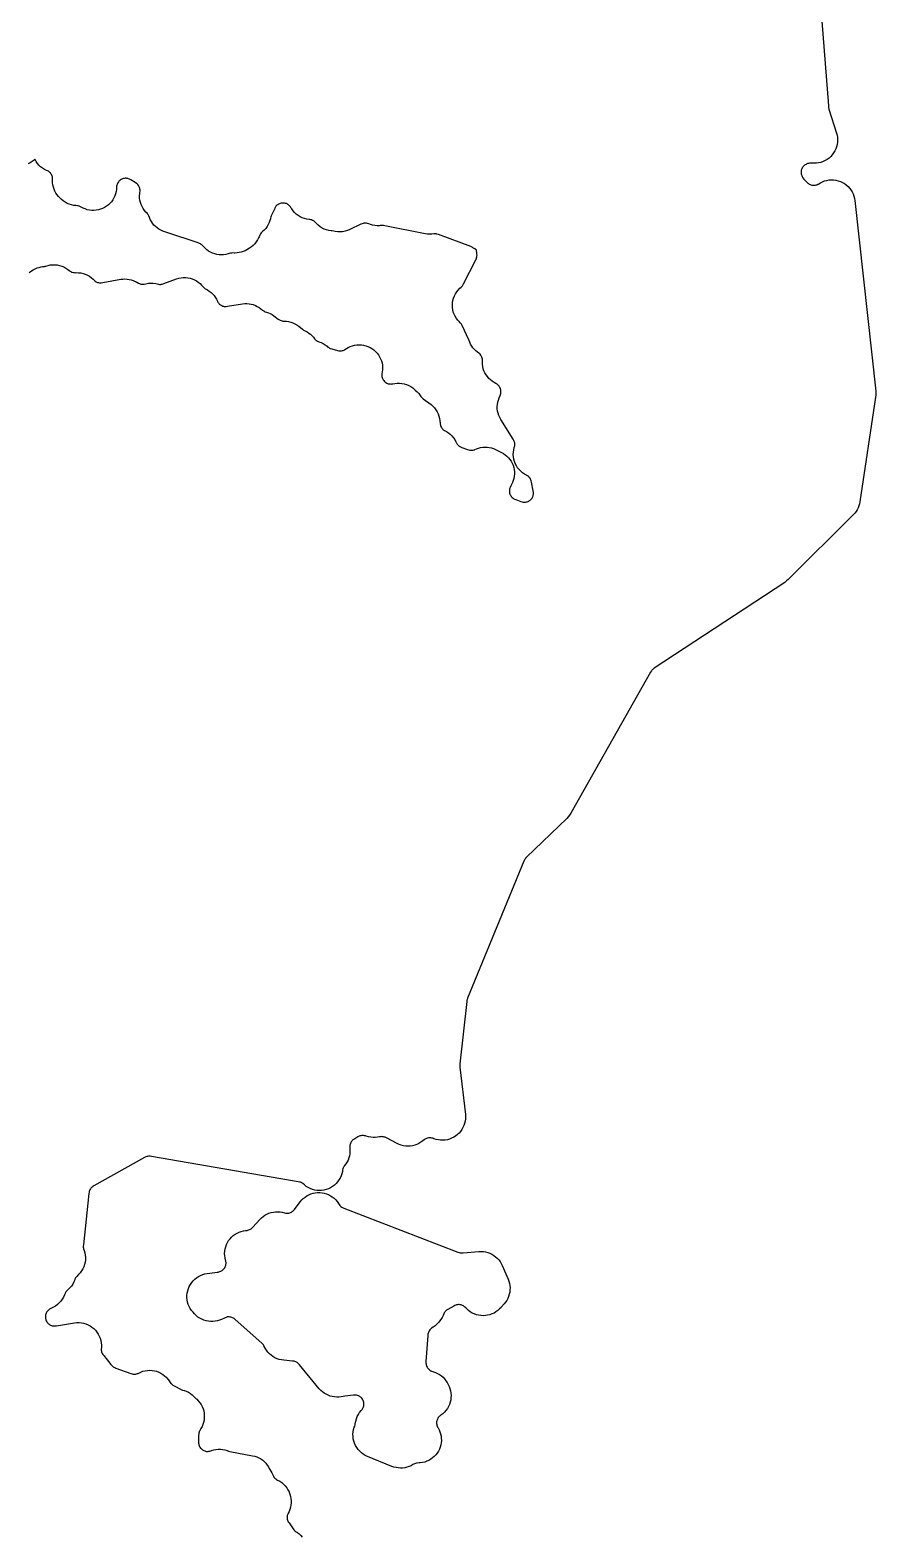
# Model space of a CAD drawing. Header units: metres. Extents: x 0 to 400, y 0 to 202.
# Drawn here: x 102.52 to 126.05, y 113.21 to 155.09 of the extents above; entities that cross this region are included whole.
import ezdxf

# ---------------------------------------------------------------- set-up
doc = ezdxf.new("R2010")
doc.units = ezdxf.units.M

msp = doc.modelspace()

# ---------------------------------------------------------------- linework, layer by layer
for points in [[(124.448, 156.5286), (124.723, 152.9856), (124.729, 152.9406), (124.74, 152.8956), (124.949, 152.2286), (124.965, 152.1666), (124.975, 152.1026), (124.979, 152.0386), (124.976, 151.9746), (124.967, 151.9106), (124.952, 151.8486), (124.93, 151.7886), (124.903, 151.7296), (124.87, 151.6746), (124.832, 151.6236), (124.789, 151.5756), (124.741, 151.5326), (124.689, 151.4946), (124.634, 151.4616), (124.576, 151.4346), (124.515, 151.4136), (124.453, 151.3986), (124.389, 151.3896), (124.325, 151.3866), (124.234, 151.3876), (124.195, 151.3866), (124.17, 151.3826), (124.147, 151.3776), (124.125, 151.3696), (124.101, 151.3586), (124.078, 151.3456), (124.06, 151.3326), (124.044, 151.3186), (124.023, 151.2966), (124.01, 151.2796), (123.998, 151.2596), (123.985, 151.2336), (123.976, 151.2116), (123.971, 151.1926), (123.967, 151.1656), (123.965, 151.1416), (123.966, 151.1166), (123.969, 151.0926), (123.974, 151.0696), (123.982, 151.0436), (123.992, 151.0216), (124.002, 151.0036), (124.016, 150.9846), (124.045, 150.9506), (124.125, 150.8646), (124.154, 150.8376), (124.172, 150.8236), (124.192, 150.8106), (124.217, 150.7976), (124.238, 150.7896), (124.261, 150.7826), (124.29, 150.7776), (124.311, 150.7766), (124.333, 150.7766), (124.359, 150.7796), (124.387, 150.7856), (124.407, 150.7926), (124.43, 150.8026), (124.446, 150.8106), (124.456, 150.8166), (124.501, 150.8446), (124.558, 150.8726), (124.617, 150.8956), (124.679, 150.9126), (124.742, 150.9236), (124.806, 150.9276), (124.87, 150.9256), (124.933, 150.9176), (124.996, 150.9026), (125.056, 150.8826), (125.114, 150.8556), (125.17, 150.8236), (125.222, 150.7866), (125.27, 150.7446), (125.313, 150.6976), (125.352, 150.6466), (125.386, 150.5926), (125.414, 150.5346), (125.436, 150.4746), (125.452, 150.4126), (125.462, 150.3496), (126.041, 145.0456), (126.045, 144.9906), (126.044, 144.9346), (126.038, 144.8796), (125.601, 141.9726), (125.589, 141.9146), (125.573, 141.8576), (125.551, 141.8026), (125.524, 141.7496), (125.493, 141.6996), (125.457, 141.6526), (125.417, 141.6086), (123.609, 139.8116), (123.561, 139.7686), (123.508, 139.7306), (119.877, 137.3406), (119.847, 137.3176), (119.829, 137.3026), (119.813, 137.2856), (119.799, 137.2676), (119.778, 137.2336), (117.558, 133.3096), (117.525, 133.2566), (117.487, 133.2076), (117.444, 133.1626), (116.33, 132.0866), (116.302, 132.0556), (116.286, 132.0346), (116.272, 132.0126), (116.255, 131.9766), (114.687, 128.1686), (114.674, 128.1316), (114.669, 128.1106), (114.663, 128.0726), (114.474, 126.3336), (114.472, 126.2886), (114.475, 126.2426), (114.624, 124.9326), (114.628, 124.8696), (114.626, 124.8066), (114.618, 124.7446), (114.603, 124.6826), (114.583, 124.6236), (114.557, 124.5656), (114.526, 124.5106), (114.49, 124.4596), (114.448, 124.4116), (114.403, 124.3686), (114.353, 124.3296), (114.3, 124.2956), (114.243, 124.2676), (114.184, 124.2446), (114.124, 124.2276), (114.062, 124.2166), (113.999, 124.2116), (113.936, 124.2136), (113.873, 124.2206), (113.811, 124.2336), (113.751, 124.2536), (113.719, 124.2656), (113.689, 124.2736), (113.664, 124.2786), (113.644, 124.2796), (113.621, 124.2796), (113.595, 124.2766), (113.569, 124.2706), (113.546, 124.2636), (113.526, 124.2556), (113.506, 124.2436), (113.482, 124.2276), (113.438, 124.1916), (113.388, 124.1546), (113.333, 124.1216), (113.276, 124.0946), (113.217, 124.0736), (113.155, 124.0586), (113.093, 124.0486), (113.03, 124.0456), (112.967, 124.0486), (112.904, 124.0576), (112.843, 124.0726), (112.783, 124.0936), (112.726, 124.1206), (112.43, 124.2766), (112.393, 124.2936), (112.367, 124.3026), (112.345, 124.3076), (112.32, 124.3116), (112.293, 124.3126), (112.269, 124.3116), (112.248, 124.3086), (112.238, 124.3066), (112.185, 124.2956), (112.12, 124.2886), (112.056, 124.2886), (111.992, 124.2946), (111.929, 124.3066), (111.867, 124.3256), (111.844, 124.3336), (111.822, 124.3386), (111.794, 124.3426), (111.769, 124.3436), (111.744, 124.3416), (111.717, 124.3376), (111.693, 124.3316), (111.674, 124.3246), (111.638, 124.3056), (111.549, 124.2556), (111.516, 124.2356), (111.497, 124.2196), (111.478, 124.2026), (111.465, 124.1876), (111.45, 124.1676), (111.438, 124.1466), (111.427, 124.1236), (111.418, 124.0976), (111.413, 124.0766), (111.41, 124.0546), (111.409, 124.0286), (111.41, 123.9966), (111.414, 123.9576), (111.415, 123.8976), (111.409, 123.8366), (111.399, 123.7776), (111.383, 123.7196), (111.361, 123.6626), (111.334, 123.6086), (111.303, 123.5576), (111.267, 123.5086), (111.264, 123.5056), (111.249, 123.4836), (111.236, 123.4616), (111.227, 123.4406), (111.22, 123.4196), (111.211, 123.3796), (111.204, 123.3446), (111.19, 123.2816), (111.169, 123.2206), (111.142, 123.1616), (111.109, 123.1066), (111.071, 123.0536), (111.028, 123.0056), (110.98, 122.9626), (110.928, 122.9236), (110.873, 122.8906), (110.815, 122.8626), (110.754, 122.8406), (110.691, 122.8256), (110.627, 122.8166), (110.563, 122.8136), (110.498, 122.8176), (110.434, 122.8276), (110.372, 122.8436), (110.311, 122.8666), (110.253, 122.8946), (110.198, 122.9286), (110.147, 122.9676), (110.104, 123.0046), (110.082, 123.0206), (110.06, 123.0326), (110.038, 123.0426), (110.014, 123.0506), (109.976, 123.0586), (105.895, 123.7646), (105.856, 123.7696), (105.832, 123.7696), (105.808, 123.7686), (105.786, 123.7646), (105.761, 123.7576), (105.738, 123.7496), (105.703, 123.7316), (104.291, 122.9456), (104.258, 122.9246), (104.239, 122.9106), (104.221, 122.8936), (104.206, 122.8776), (104.192, 122.8576), (104.178, 122.8356), (104.168, 122.8136), (104.161, 122.7926), (104.155, 122.7696), (104.149, 122.7306), (103.998, 121.3046), (103.996, 121.2636), (103.997, 121.2366), (104, 121.2146), (104.006, 121.1906), (104.022, 121.1446), (104.04, 121.0816), (104.052, 121.0166), (104.057, 120.9516), (104.055, 120.8856), (104.047, 120.8206), (104.032, 120.7566), (104.011, 120.6946), (103.983, 120.6346), (103.95, 120.5786), (103.911, 120.5256), (103.867, 120.4766), (103.863, 120.4726), (103.856, 120.4646), (103.813, 120.4236), (103.796, 120.4046), (103.783, 120.3866), (103.772, 120.3666), (103.762, 120.3436), (103.758, 120.3326), (103.733, 120.2716), (103.702, 120.2126), (103.666, 120.1566), (103.623, 120.1056), (103.576, 120.0586), (103.545, 120.0306), (103.527, 120.0116), (103.511, 119.9916), (103.5, 119.9726), (103.489, 119.9496), (103.474, 119.9106), (103.446, 119.8496), (103.412, 119.7906), (103.373, 119.7356), (103.328, 119.6856), (103.277, 119.6406), (103.223, 119.6006), (103.164, 119.5666), (103.093, 119.5306), (103.057, 119.5096), (103.037, 119.4956), (103.018, 119.4786), (103.001, 119.4616), (102.986, 119.4416), (102.973, 119.4206), (102.962, 119.3986), (102.953, 119.3766), (102.947, 119.3536), (102.943, 119.3266), (102.941, 119.3026), (102.941, 119.2816), (102.944, 119.2576), (102.95, 119.2316), (102.958, 119.2066), (102.967, 119.1856), (102.978, 119.1656), (102.993, 119.1446), (103.009, 119.1256), (103.025, 119.1096), (103.046, 119.0936), (103.068, 119.0796), (103.088, 119.0686), (103.112, 119.0596), (103.134, 119.0526), (103.156, 119.0486), (103.181, 119.0466), (103.209, 119.0476), (103.248, 119.0516), (103.75, 119.1316), (103.814, 119.1386), (103.878, 119.1386), (103.942, 119.1336), (104.006, 119.1206), (104.068, 119.1026), (104.127, 119.0786), (104.184, 119.0476), (104.238, 119.0126), (104.288, 118.9716), (104.333, 118.9256), (104.374, 118.8756), (104.41, 118.8216), (104.44, 118.7646), (104.464, 118.7056), (104.482, 118.6436), (104.494, 118.5796), (104.5, 118.5156), (104.499, 118.4516), (104.496, 118.4026), (104.497, 118.3756), (104.5, 118.3496), (104.506, 118.3236), (104.514, 118.3006), (104.524, 118.2786), (104.538, 118.2546), (104.563, 118.2206), (104.766, 117.9716), (104.789, 117.9466), (104.807, 117.9296), (104.828, 117.9126), (104.848, 117.9006), (104.869, 117.8896), (104.901, 117.8756), (105.315, 117.7266), (105.354, 117.7146), (105.382, 117.7086), (105.403, 117.7066), (105.428, 117.7066), (105.453, 117.7086), (105.477, 117.7136), (105.501, 117.7206), (105.522, 117.7286), (105.537, 117.7376), (105.595, 117.7646), (105.656, 117.7866), (105.718, 117.8016), (105.781, 117.8106), (105.846, 117.8136), (105.91, 117.8096), (105.973, 117.8006), (106.035, 117.7846), (106.095, 117.7616), (106.153, 117.7336), (106.208, 117.7006), (106.259, 117.6616), (106.306, 117.6176), (106.349, 117.5696), (106.386, 117.5176), (106.415, 117.4726), (106.434, 117.4476), (106.448, 117.4336), (106.465, 117.4186), (106.489, 117.4016), (106.524, 117.3816), (106.722, 117.2806), (106.76, 117.2646), (106.799, 117.2516), (106.803, 117.2506), (106.814, 117.2466), (106.862, 117.2296), (106.92, 117.2016), (106.974, 117.1696), (107.025, 117.1316), (107.072, 117.0886), (107.073, 117.0876), (107.098, 117.0606), (107.134, 117.0216), (107.151, 117.0056), (107.196, 116.9606), (107.237, 116.9106), (107.272, 116.8576), (107.302, 116.8016), (107.327, 116.7426), (107.345, 116.6816), (107.357, 116.6186), (107.363, 116.5556), (107.363, 116.4916), (107.357, 116.4286), (107.344, 116.3656), (107.325, 116.3046), (107.3, 116.2456), (107.27, 116.1896), (107.249, 116.1596), (107.234, 116.1336), (107.224, 116.1106), (107.215, 116.0876), (107.21, 116.0656), (107.206, 116.0416), (107.204, 116.0026), (107.202, 115.8246), (107.203, 115.7856), (107.207, 115.7626), (107.212, 115.7376), (107.22, 115.7146), (107.229, 115.6956), (107.242, 115.6726), (107.258, 115.6496), (107.272, 115.6336), (107.29, 115.6176), (107.31, 115.6016), (107.331, 115.5886), (107.352, 115.5776), (107.374, 115.5696), (107.395, 115.5636), (107.423, 115.5586), (107.447, 115.5566), (107.467, 115.5566), (107.493, 115.5596), (107.519, 115.5656), (107.546, 115.5736), (107.565, 115.5816), (107.625, 115.5986), (107.686, 115.6106), (107.749, 115.6166), (107.811, 115.6166), (107.873, 115.6106), (107.934, 115.5986), (107.994, 115.5806), (108.034, 115.5666), (108.073, 115.5576), (108.707, 115.4376), (108.768, 115.4226), (108.826, 115.4026), (108.882, 115.3776), (108.936, 115.3466), (108.986, 115.3106), (109.033, 115.2706), (109.076, 115.2256), (109.114, 115.1776), (109.148, 115.1256), (109.17, 115.0816), (109.186, 115.0556), (109.186, 115.0546), (109.217, 115.0086), (109.244, 114.9596), (109.266, 114.9086), (109.274, 114.8906), (109.287, 114.8646), (109.3, 114.8426), (109.313, 114.8256), (109.329, 114.8096), (109.35, 114.7916), (109.372, 114.7766), (109.398, 114.7616), (109.4, 114.7606), (109.459, 114.7286), (109.515, 114.6906), (109.566, 114.6476), (109.612, 114.5996), (109.654, 114.5466), (109.689, 114.4896), (109.719, 114.4296), (109.72, 114.4266), (109.722, 114.4216), (109.744, 114.3646), (109.761, 114.3056), (109.772, 114.2456), (109.777, 114.1856), (109.777, 114.1236), (109.771, 114.0636), (109.759, 114.0036), (109.742, 113.9446), (109.719, 113.8886), (109.693, 113.8366), (109.691, 113.8336), (109.683, 113.8156), (109.675, 113.7926), (109.67, 113.7706), (109.667, 113.7436), (109.666, 113.7196), (109.667, 113.6956), (109.672, 113.6686), (109.678, 113.6446), (109.687, 113.6216), (109.697, 113.6006), (109.719, 113.5666), (109.834, 113.4036), (109.856, 113.3746), (109.872, 113.3586), (109.894, 113.3396), (109.917, 113.3226), (109.955, 113.2986), (110.004, 113.2606), (110.048, 113.2186), (110.088, 113.1726)], [(102.494, 148.3496), (102.519, 148.3646), (102.558, 148.3926), (102.606, 148.4256), (102.658, 148.4526), (102.711, 148.4756), (102.767, 148.4936), (102.824, 148.5066), (102.864, 148.5126), (102.881, 148.5146), (102.92, 148.5206), (102.94, 148.5256), (102.954, 148.5296), (103.016, 148.5486), (103.079, 148.5616), (103.144, 148.5676), (103.208, 148.5676), (103.273, 148.5606), (103.336, 148.5476), (103.398, 148.5286), (103.458, 148.5036), (103.514, 148.4716), (103.568, 148.4356), (103.602, 148.4066), (103.627, 148.3876), (103.649, 148.3736), (103.67, 148.3636), (103.691, 148.3566), (103.719, 148.3496), (103.743, 148.3456), (103.769, 148.3446), (103.794, 148.3456), (103.86, 148.3446), (103.925, 148.3366), (103.989, 148.3226), (104.051, 148.3026), (104.111, 148.2766), (104.168, 148.2436), (104.221, 148.2056), (104.27, 148.1626), (104.311, 148.1236), (104.328, 148.1106), (104.352, 148.0946), (104.373, 148.0836), (104.395, 148.0756), (104.42, 148.0696), (104.445, 148.0646), (104.468, 148.0636), (104.495, 148.0646), (104.537, 148.0696), (105.037, 148.1606), (105.096, 148.1686), (105.156, 148.1706), (105.215, 148.1676), (105.274, 148.1596), (105.332, 148.1456), (105.388, 148.1266), (105.443, 148.1026), (105.445, 148.1016), (105.481, 148.0816), (105.533, 148.0516), (105.556, 148.0406), (105.576, 148.0336), (105.599, 148.0276), (105.623, 148.0236), (105.648, 148.0226), (105.669, 148.0226), (105.692, 148.0266), (105.737, 148.0366), (105.806, 148.0486), (105.875, 148.0536), (105.944, 148.0506), (106.013, 148.0406), (106.051, 148.0306), (106.092, 148.0216), (106.116, 148.0196), (106.14, 148.0196), (106.164, 148.0216), (106.191, 148.0276), (106.232, 148.0396), (106.593, 148.1706), (106.654, 148.1896), (106.716, 148.2016), (106.778, 148.2086), (106.842, 148.2086), (106.905, 148.2036), (106.967, 148.1916), (107.027, 148.1736), (107.086, 148.1496), (107.142, 148.1206), (107.195, 148.0856), (107.244, 148.0466), (107.289, 148.0016), (107.33, 147.9536), (107.352, 147.9306), (107.371, 147.9126), (107.388, 147.8996), (107.417, 147.8826), (107.45, 147.8656), (107.501, 147.8336), (107.549, 147.7966), (107.593, 147.7556), (107.633, 147.7106), (107.668, 147.6616), (107.699, 147.6096), (107.725, 147.5546), (107.729, 147.5456), (107.741, 147.5236), (107.754, 147.5046), (107.768, 147.4876), (107.787, 147.4686), (107.81, 147.4506), (107.829, 147.4376), (107.849, 147.4276), (107.874, 147.4176), (107.897, 147.4106), (107.918, 147.4066), (107.945, 147.4046), (107.972, 147.4056), (108.011, 147.4096), (108.426, 147.4776), (108.486, 147.4846), (108.547, 147.4856), (108.607, 147.4806), (108.667, 147.4706), (108.725, 147.4556), (108.782, 147.4346), (108.836, 147.4086), (108.888, 147.3776), (108.937, 147.3416), (108.982, 147.3056), (109.014, 147.2816), (109.032, 147.2706), (109.058, 147.2586), (109.088, 147.2476), (109.09, 147.2466), (109.144, 147.2296), (109.199, 147.2056), (109.252, 147.1776), (109.301, 147.1446), (109.421, 147.0556), (109.457, 147.0326), (109.477, 147.0216), (109.5, 147.0126), (109.526, 147.0046), (109.548, 146.9996), (109.573, 146.9976), (109.582, 146.9976), (109.645, 146.9946), (109.707, 146.9856), (109.767, 146.9706), (109.826, 146.9496), (109.883, 146.9236), (109.937, 146.8916), (109.988, 146.8546), (110.093, 146.7706), (110.125, 146.7476), (110.142, 146.7376), (110.17, 146.7246), (110.222, 146.6976), (110.272, 146.6666), (110.319, 146.6316), (110.362, 146.5916), (110.402, 146.5486), (110.432, 146.5086), (110.437, 146.5016), (110.45, 146.4876), (110.467, 146.4706), (110.487, 146.4556), (110.507, 146.4436), (110.527, 146.4336), (110.579, 146.4136), (110.609, 146.4026), (110.669, 146.3736), (110.725, 146.3386), (110.778, 146.2976), (110.803, 146.2766), (110.825, 146.2606), (110.848, 146.2476), (110.867, 146.2396), (110.906, 146.2266), (111.069, 146.1836), (111.108, 146.1746), (111.132, 146.1716), (111.158, 146.1716), (111.179, 146.1726), (111.203, 146.1776), (111.228, 146.1846), (111.252, 146.1936), (111.272, 146.2036), (111.317, 146.2336), (111.318, 146.2326), (111.367, 146.2626), (111.424, 146.2896), (111.483, 146.3116), (111.544, 146.3266), (111.606, 146.3366), (111.669, 146.3396), (111.732, 146.3366), (111.794, 146.3286), (111.855, 146.3136), (111.914, 146.2926), (111.972, 146.2666), (112.026, 146.2356), (112.077, 146.1986), (112.124, 146.1566), (112.167, 146.1106), (112.205, 146.0616), (112.239, 146.0076), (112.266, 145.9516), (112.289, 145.8926), (112.306, 145.8326), (112.316, 145.7706), (112.321, 145.7076), (112.319, 145.6446), (112.312, 145.5826), (112.302, 145.5276), (112.301, 145.5026), (112.302, 145.4776), (112.305, 145.4546), (112.311, 145.4286), (112.319, 145.4046), (112.33, 145.3806), (112.342, 145.3606), (112.355, 145.3426), (112.375, 145.3216), (112.393, 145.3036), (112.411, 145.2906), (112.436, 145.2756), (112.459, 145.2646), (112.479, 145.2576), (112.502, 145.2526), (112.529, 145.2486), (112.557, 145.2476), (112.578, 145.2486), (112.603, 145.2526), (112.667, 145.2656), (112.732, 145.2726), (112.797, 145.2726), (112.862, 145.2666), (112.926, 145.2536), (112.988, 145.2346), (113.048, 145.2096), (113.105, 145.1776), (113.159, 145.1406), (113.208, 145.0986), (113.232, 145.0746), (113.281, 145.0306), (113.29, 145.0226), (113.333, 144.9796), (113.372, 144.9316), (113.39, 144.9046), (113.404, 144.8866), (113.424, 144.8666), (113.455, 144.8396), (113.669, 144.6746), (113.719, 144.6316), (113.764, 144.5846), (113.805, 144.5326), (113.839, 144.4766), (113.868, 144.4176), (113.891, 144.3556), (113.908, 144.2926), (113.918, 144.2276), (113.921, 144.1616), (113.921, 144.1546), (113.923, 144.1346), (113.929, 144.1086), (113.935, 144.0866), (113.944, 144.0656), (113.957, 144.0416), (113.971, 144.0206), (113.987, 144.0006), (114.002, 143.9856), (114.02, 143.9706), (114.043, 143.9556), (114.08, 143.9346), (114.096, 143.9266), (114.152, 143.8916), (114.204, 143.8506), (114.251, 143.8056), (114.294, 143.7546), (114.332, 143.7006), (114.363, 143.6426), (114.369, 143.6296), (114.386, 143.5966), (114.401, 143.5736), (114.415, 143.5556), (114.43, 143.5406), (114.451, 143.5226), (114.472, 143.5086), (114.492, 143.4976), (114.531, 143.4806), (114.684, 143.4236), (114.722, 143.4126), (114.747, 143.4066), (114.775, 143.4036), (114.794, 143.4036), (114.817, 143.4056), (114.844, 143.4096), (114.868, 143.4166), (114.877, 143.4196), (114.885, 143.4226), (114.932, 143.4446), (114.99, 143.4646), (115.048, 143.4796), (115.108, 143.4886), (115.169, 143.4926), (115.23, 143.4906), (115.29, 143.4826), (115.349, 143.4696), (115.407, 143.4506), (115.463, 143.4266), (115.628, 143.3456), (115.682, 143.3156), (115.733, 143.2806), (115.78, 143.2416), (115.823, 143.1976), (115.863, 143.1496), (115.897, 143.0986), (115.926, 143.0436), (115.95, 142.9866), (115.969, 142.9286), (115.982, 142.8676), (115.989, 142.8066), (115.99, 142.7446), (115.985, 142.6836), (115.974, 142.6226), (115.958, 142.5626), (115.936, 142.5056), (115.909, 142.4496), (115.888, 142.4116), (115.87, 142.3736), (115.86, 142.3486), (115.855, 142.3306), (115.851, 142.3026), (115.849, 142.2766), (115.849, 142.2546), (115.852, 142.2346), (115.857, 142.2106), (115.865, 142.1856), (115.874, 142.1636), (115.886, 142.1426), (115.9, 142.1216), (115.914, 142.1046), (115.931, 142.0876), (115.95, 142.0716), (115.97, 142.0586), (115.99, 142.0476), (116.025, 142.0326), (116.165, 141.9816), (116.204, 141.9686), (116.229, 141.9636), (116.254, 141.9606), (116.276, 141.9606), (116.3, 141.9616), (116.324, 141.9666), (116.347, 141.9726), (116.368, 141.9806), (116.388, 141.9906), (116.413, 142.0066), (116.432, 142.0216), (116.447, 142.0346), (116.463, 142.0536), (116.479, 142.0756), (116.49, 142.0936), (116.5, 142.1156), (116.509, 142.1406), (116.515, 142.1646), (116.518, 142.1856), (116.519, 142.2086), (116.518, 142.2346), (116.513, 142.2736), (116.467, 142.5146), (116.457, 142.5546), (116.449, 142.5786), (116.437, 142.6026), (116.425, 142.6246), (116.411, 142.6426), (116.397, 142.6586), (116.377, 142.6776), (116.355, 142.6946), (116.338, 142.7046), (116.327, 142.7096), (116.269, 142.7406), (116.215, 142.7776), (116.165, 142.8206), (116.119, 142.8676), (116.078, 142.9186), (116.043, 142.9746), (116.013, 143.0336), (115.99, 143.0946), (115.972, 143.1586), (115.962, 143.2236), (115.958, 143.2886), (115.961, 143.3546), (115.97, 143.4196), (115.986, 143.4836), (115.993, 143.5066), (115.997, 143.5286), (116, 143.5556), (115.999, 143.5836), (115.997, 143.6076), (115.992, 143.6296), (115.985, 143.6526), (115.974, 143.6766), (115.954, 143.7136), (115.61, 144.2636), (115.58, 144.3176), (115.555, 144.3746), (115.536, 144.4336), (115.522, 144.4936), (115.514, 144.5556), (115.512, 144.6176), (115.516, 144.6796), (115.526, 144.7406), (115.542, 144.8006), (115.563, 144.8596), (115.592, 144.9266), (115.604, 144.9606), (115.61, 144.9846), (115.614, 145.0106), (115.615, 145.0346), (115.614, 145.0576), (115.61, 145.0846), (115.605, 145.1056), (115.598, 145.1276), (115.587, 145.1506), (115.574, 145.1736), (115.561, 145.1916), (115.545, 145.2096), (115.526, 145.2276), (115.508, 145.2416), (115.473, 145.2636), (115.427, 145.2896), (115.373, 145.3236), (115.324, 145.3616), (115.278, 145.4056), (115.237, 145.4526), (115.201, 145.5036), (115.169, 145.5586), (115.143, 145.6156), (115.123, 145.6746), (115.109, 145.7356), (115.1, 145.7986), (115.098, 145.8616), (115.099, 145.9176), (115.097, 145.9406), (115.093, 145.9626), (115.085, 145.9906), (115.077, 146.0106), (115.068, 146.0286), (115.052, 146.0536), (115.036, 146.0736), (115.024, 146.0866), (115.003, 146.1046), (114.965, 146.1316), (114.918, 146.1696), (114.875, 146.2106), (114.836, 146.2556), (114.801, 146.3046), (114.771, 146.3566), (114.745, 146.4106), (114.718, 146.4786), (114.532, 146.8736), (114.513, 146.9086), (114.498, 146.9306), (114.483, 146.9486), (114.457, 146.9736), (114.413, 147.0216), (114.374, 147.0746), (114.34, 147.1306), (114.312, 147.1896), (114.29, 147.2506), (114.275, 147.3146), (114.266, 147.3786), (114.263, 147.4446), (114.267, 147.5096), (114.278, 147.5736), (114.295, 147.6366), (114.318, 147.6976), (114.347, 147.7566), (114.383, 147.8116), (114.423, 147.8626), (114.468, 147.9096), (114.506, 147.9416), (114.525, 147.9596), (114.543, 147.9806), (114.557, 148.0006), (114.576, 148.0336), (114.915, 148.6976), (114.931, 148.7336), (114.939, 148.7596), (114.945, 148.7836), (114.948, 148.8106), (114.949, 148.8336), (114.947, 148.8646), (114.942, 148.8946), (114.939, 148.9596), (114.939, 148.9696), (114.938, 148.9706), (114.884, 149.0036), (114.831, 149.0406), (114.81, 149.0526), (114.774, 149.0686), (113.875, 149.4066), (113.835, 149.4196), (113.811, 149.4246), (113.787, 149.4276), (113.764, 149.4276), (113.749, 149.4266), (113.745, 149.4256), (113.689, 149.4186), (113.628, 149.4166), (113.567, 149.4196), (113.507, 149.4286), (112.386, 149.6506), (112.344, 149.6566), (112.317, 149.6576), (112.266, 149.6546), (112.258, 149.6546), (112.231, 149.6516), (112.169, 149.6516), (112.107, 149.6576), (112.046, 149.6696), (111.986, 149.6876), (111.943, 149.7026), (111.902, 149.7146), (111.876, 149.7196), (111.85, 149.7226), (111.827, 149.7226), (111.804, 149.7206), (111.779, 149.7156), (111.756, 149.7076), (111.718, 149.6916), (111.407, 149.5426), (111.344, 149.5166), (111.278, 149.4976), (111.211, 149.4846), (111.143, 149.4796), (111.074, 149.4816), (111.007, 149.4906), (110.963, 149.4986), (110.906, 149.5046), (110.894, 149.5056), (110.827, 149.5156), (110.762, 149.5326), (110.699, 149.5566), (110.639, 149.5876), (110.582, 149.6236), (110.529, 149.6666), (110.482, 149.7136), (110.449, 149.7496), (110.43, 149.7666), (110.415, 149.7786), (110.397, 149.7896), (110.375, 149.7996), (110.347, 149.8106), (110.323, 149.8166), (110.298, 149.8206), (110.288, 149.8216), (110.276, 149.8226), (110.211, 149.8326), (110.148, 149.8486), (110.087, 149.8716), (110.028, 149.8996), (109.973, 149.9346), (109.921, 149.9736), (109.874, 150.0186), (109.831, 150.0676), (109.793, 150.1206), (109.78, 150.1436), (109.759, 150.1766), (109.743, 150.1966), (109.727, 150.2136), (109.706, 150.2316), (109.686, 150.2456), (109.668, 150.2556), (109.646, 150.2656), (109.621, 150.2736), (109.594, 150.2796), (109.568, 150.2826), (109.546, 150.2826), (109.525, 150.2816), (109.496, 150.2766), (109.474, 150.2706), (109.452, 150.2616), (109.428, 150.2496), (109.404, 150.2336), (109.397, 150.2286), (109.382, 150.2196), (109.358, 150.2036), (109.356, 150.1986), (109.328, 150.1416), (109.323, 150.1326), (109.237, 149.9606), (109.22, 149.9216), (109.212, 149.8976), (109.203, 149.8606), (109.202, 149.8556), (109.2, 149.8466), (109.187, 149.7956), (109.166, 149.7366), (109.14, 149.6806), (109.109, 149.6266), (109.072, 149.5766), (109.031, 149.5296), (108.985, 149.4876), (108.965, 149.4706), (108.946, 149.4506), (108.928, 149.4296), (108.916, 149.4106), (108.905, 149.3906), (108.884, 149.3396), (108.874, 149.3146), (108.844, 149.2566), (108.809, 149.2016), (108.768, 149.1506), (108.722, 149.1036), (108.672, 149.0626), (108.618, 149.0256), (108.55, 148.9846), (108.498, 148.9566), (108.444, 148.9336), (108.389, 148.9156), (108.332, 148.9026), (108.274, 148.8946), (108.215, 148.8916), (108.212, 148.8916), (108.197, 148.8916), (108.143, 148.8926), (108.12, 148.8916), (108.095, 148.8876), (108.052, 148.8766), (108.023, 148.8676), (107.962, 148.8526), (107.9, 148.8426), (107.837, 148.8396), (107.775, 148.8426), (107.713, 148.8516), (107.652, 148.8656), (107.593, 148.8866), (107.536, 148.9126), (107.482, 148.9446), (107.431, 148.9806), (107.384, 149.0226), (107.341, 149.0686), (107.316, 149.0976), (107.297, 149.1156), (107.279, 149.1296), (107.257, 149.1436), (107.233, 149.1566), (107.196, 149.1716), (106.318, 149.4646), (106.265, 149.4796), (106.207, 149.4996), (106.152, 149.5246), (106.099, 149.5536), (106.049, 149.5886), (106.003, 149.6276), (105.961, 149.6706), (105.922, 149.7186), (105.889, 149.7686), (105.86, 149.8216), (105.836, 149.8776), (105.82, 149.9216), (105.808, 149.9466), (105.795, 149.9676), (105.78, 149.9876), (105.749, 150.0206), (105.742, 150.0276), (105.74, 150.0306), (105.7, 150.0756), (105.664, 150.1266), (105.632, 150.1816), (105.606, 150.2386), (105.586, 150.2986), (105.572, 150.3596), (105.563, 150.4216), (105.561, 150.4846), (105.565, 150.5476), (105.568, 150.5626), (105.569, 150.5746), (105.574, 150.6156), (105.574, 150.6406), (105.572, 150.6656), (105.567, 150.6866), (105.56, 150.7116), (105.551, 150.7346), (105.54, 150.7546), (105.528, 150.7736), (105.51, 150.7946), (105.491, 150.8146), (105.475, 150.8276), (105.442, 150.8506), (105.319, 150.9256), (105.282, 150.9456), (105.258, 150.9556), (105.234, 150.9636), (105.211, 150.9686), (105.188, 150.9706), (105.164, 150.9706), (105.137, 150.9676), (105.111, 150.9626), (105.086, 150.9556), (105.066, 150.9476), (105.047, 150.9366), (105.023, 150.9206), (105.001, 150.9026), (104.986, 150.8866), (104.971, 150.8696), (104.955, 150.8446), (104.944, 150.8226), (104.936, 150.8016), (104.929, 150.7776), (104.924, 150.7546), (104.922, 150.7246), (104.922, 150.7236), (104.919, 150.6616), (104.91, 150.5996), (104.895, 150.5386), (104.874, 150.4796), (104.848, 150.4226), (104.816, 150.3696), (104.78, 150.3186), (104.738, 150.2716), (104.693, 150.2286), (104.643, 150.1906), (104.59, 150.1576), (104.534, 150.1306), (104.476, 150.1076), (104.416, 150.0916), (104.354, 150.0806), (104.292, 150.0756), (104.229, 150.0776), (104.167, 150.0846), (104.106, 150.0976), (104.047, 150.1166), (103.989, 150.1416), (103.934, 150.1716), (103.921, 150.1796), (103.902, 150.1896), (103.878, 150.1976), (103.852, 150.2056), (103.831, 150.2086), (103.793, 150.2106), (103.73, 150.2176), (103.667, 150.2306), (103.606, 150.2496), (103.547, 150.2736), (103.491, 150.3046), (103.438, 150.3406), (103.389, 150.3816), (103.35, 150.4176), (103.308, 150.4606), (103.269, 150.5086), (103.235, 150.5586), (103.206, 150.6126), (103.182, 150.6686), (103.164, 150.7276), (103.151, 150.7866), (103.144, 150.8476), (103.142, 150.9086), (103.143, 150.9586), (103.141, 150.9826), (103.136, 151.0096), (103.13, 151.0306), (103.121, 151.0536), (103.11, 151.0756), (103.097, 151.0956), (103.08, 151.1186), (103.064, 151.1346), (103.049, 151.1476), (103.025, 151.1646), (103.004, 151.1766), (102.973, 151.1896), (102.916, 151.2186), (102.861, 151.2526), (102.81, 151.2926), (102.763, 151.3376), (102.721, 151.3856), (102.684, 151.4386), (102.653, 151.4956), (102.652, 151.4986), (102.626, 151.4746), (102.575, 151.4346), (102.519, 151.4016), (102.461, 151.3736)]]:
    msp.add_lwpolyline(points)
msp.add_lwpolyline([(107.821, 120.5696), (107.843, 120.5816), (107.861, 120.5936), (107.882, 120.6096), (107.901, 120.6286), (107.916, 120.6466), (107.929, 120.6656), (107.941, 120.6866), (107.95, 120.7106), (107.958, 120.7336), (107.963, 120.7616), (107.966, 120.7846), (107.966, 120.8076), (107.964, 120.8326), (107.959, 120.8596), (107.953, 120.8766), (107.939, 120.9386), (107.93, 121.0006), (107.928, 121.0636), (107.932, 121.1266), (107.942, 121.1896), (107.958, 121.2506), (107.979, 121.3096), (108.007, 121.3666), (108.04, 121.4206), (108.078, 121.4706), (108.121, 121.5176), (108.168, 121.5596), (108.218, 121.5966), (108.273, 121.6296), (108.33, 121.6556), (108.39, 121.6776), (108.451, 121.6926), (108.513, 121.7016), (108.554, 121.7056), (108.575, 121.7096), (108.598, 121.7166), (108.623, 121.7276), (108.645, 121.7386), (108.665, 121.7526), (108.681, 121.7656), (108.71, 121.7946), (108.906, 122.0106), (108.95, 122.0556), (108.998, 122.0946), (109.05, 122.1296), (109.105, 122.1596), (109.162, 122.1836), (109.222, 122.2026), (109.283, 122.2156), (109.345, 122.2226), (109.407, 122.2236), (109.469, 122.2186), (109.531, 122.2076), (109.591, 122.1906), (109.594, 122.1896), (109.619, 122.1836), (109.645, 122.1806), (109.668, 122.1806), (109.69, 122.1816), (109.716, 122.1866), (109.742, 122.1936), (109.763, 122.2026), (109.784, 122.2136), (109.806, 122.2276), (109.825, 122.2416), (109.842, 122.2586), (109.868, 122.2896), (110.031, 122.5036), (110.071, 122.5506), (110.116, 122.5946), (110.165, 122.6336), (110.217, 122.6676), (110.272, 122.6966), (110.329, 122.7206), (110.389, 122.7386), (110.45, 122.7506), (110.512, 122.7566), (110.575, 122.7566), (110.637, 122.7516), (110.698, 122.7396), (110.758, 122.7216), (110.815, 122.6986), (110.871, 122.6706), (110.923, 122.6366), (110.972, 122.5976), (111.017, 122.5546), (111.058, 122.5076), (111.093, 122.4566), (111.115, 122.4216), (111.132, 122.4006), (111.149, 122.3826), (111.165, 122.3686), (111.186, 122.3536), (111.209, 122.3406), (111.245, 122.3246), (114.416, 121.0996), (114.452, 121.0876), (114.478, 121.0816), (114.5, 121.0786), (114.521, 121.0776), (114.56, 121.0786), (115.001, 121.1166), (115.063, 121.1186), (115.125, 121.1146), (115.187, 121.1056), (115.247, 121.0896), (115.306, 121.0686), (115.362, 121.0416), (115.415, 121.0096), (115.465, 120.9726), (115.512, 120.9316), (115.554, 120.8856), (115.591, 120.8356), (115.624, 120.7826), (115.651, 120.7266), (115.814, 120.3476), (115.836, 120.2906), (115.852, 120.2306), (115.862, 120.1706), (115.867, 120.1096), (115.866, 120.0476), (115.858, 119.9866), (115.846, 119.9266), (115.827, 119.8686), (115.803, 119.8116), (115.774, 119.7576), (115.74, 119.7066), (115.702, 119.6596), (115.622, 119.5706), (115.619, 119.5666), (115.617, 119.5646), (115.614, 119.5606), (115.607, 119.5536), (115.574, 119.5186), (115.527, 119.4766), (115.476, 119.4386), (115.422, 119.4066), (115.365, 119.3806), (115.306, 119.3586), (115.244, 119.3436), (115.182, 119.3346), (115.119, 119.3316), (115.056, 119.3346), (114.994, 119.3436), (114.932, 119.3586), (114.873, 119.3806), (114.816, 119.4066), (114.762, 119.4386), (114.711, 119.4766), (114.664, 119.5186), (114.635, 119.5496), (114.611, 119.5736), (114.592, 119.5896), (114.57, 119.6036), (114.548, 119.6156), (114.526, 119.6246), (114.505, 119.6316), (114.478, 119.6366), (114.454, 119.6396), (114.433, 119.6396), (114.405, 119.6366), (114.381, 119.6326), (114.356, 119.6256), (114.335, 119.6166), (114.3, 119.5986), (114.136, 119.5026), (114.104, 119.4816), (114.083, 119.4656), (114.066, 119.4486), (114.051, 119.4306), (114.035, 119.4076), (114.023, 119.3846), (114.003, 119.3376), (113.976, 119.2826), (113.944, 119.2306), (113.908, 119.1816), (113.876, 119.1426), (113.831, 119.0936), (113.782, 119.0496), (113.728, 119.0106), (113.687, 118.9836), (113.665, 118.9666), (113.65, 118.9516), (113.635, 118.9346), (113.62, 118.9136), (113.607, 118.8906), (113.597, 118.8686), (113.59, 118.8466), (113.584, 118.8196), (113.579, 118.7786), (113.528, 118.0556), (113.528, 118.0176), (113.53, 117.9916), (113.534, 117.9666), (113.54, 117.9456), (113.548, 117.9236), (113.56, 117.9006), (113.572, 117.8796), (113.586, 117.8626), (113.605, 117.8416), (113.624, 117.8246), (113.64, 117.8136), (113.662, 117.7996), (113.685, 117.7896), (113.717, 117.7776), (113.737, 117.7716), (113.796, 117.7516), (113.853, 117.7256), (113.907, 117.6946), (113.958, 117.6586), (114.005, 117.6176), (114.048, 117.5726), (114.086, 117.5236), (114.12, 117.4706), (114.148, 117.4146), (114.17, 117.3656), (114.194, 117.3056), (114.211, 117.2436), (114.222, 117.1806), (114.227, 117.1166), (114.225, 117.0516), (114.217, 116.9876), (114.203, 116.9256), (114.182, 116.8646), (114.156, 116.8056), (114.124, 116.7496), (114.086, 116.6976), (114.044, 116.6486), (113.997, 116.6046), (113.945, 116.5656), (113.922, 116.5496), (113.905, 116.5356), (113.885, 116.5146), (113.87, 116.4956), (113.858, 116.4766), (113.846, 116.4516), (113.837, 116.4296), (113.831, 116.4056), (113.826, 116.3776), (113.825, 116.3536), (113.826, 116.3286), (113.829, 116.3056), (113.834, 116.2826), (113.843, 116.2566), (113.853, 116.2346), (113.865, 116.2156), (113.894, 116.1616), (113.918, 116.1036), (113.936, 116.0446), (113.949, 115.9836), (113.956, 115.9216), (113.957, 115.8596), (113.951, 115.7976), (113.94, 115.7366), (113.923, 115.6766), (113.901, 115.6186), (113.873, 115.5636), (113.84, 115.5106), (113.802, 115.4616), (113.759, 115.4166), (113.712, 115.3756), (113.662, 115.3386), (113.608, 115.3076), (113.552, 115.2816), (113.493, 115.2616), (113.433, 115.2466), (113.371, 115.2376), (113.339, 115.2356), (113.285, 115.2326), (113.262, 115.2286), (113.236, 115.2226), (113.21, 115.2126), (113.191, 115.2036), (113.168, 115.1896), (113.114, 115.1596), (113.058, 115.1356), (113, 115.1166), (112.941, 115.1026), (112.88, 115.0946), (112.819, 115.0926), (112.758, 115.0966), (112.698, 115.1056), (112.639, 115.1206), (112.581, 115.1406), (111.9, 115.4196), (111.841, 115.4476), (111.785, 115.4816), (111.733, 115.5206), (111.685, 115.5646), (111.641, 115.6136), (111.603, 115.6666), (111.57, 115.7226), (111.543, 115.7826), (111.522, 115.8446), (111.508, 115.9076), (111.5, 115.9726), (111.498, 116.0386), (111.503, 116.1036), (111.515, 116.1676), (111.533, 116.2306), (111.546, 116.2626), (111.557, 116.2946), (111.561, 116.3156), (111.563, 116.3326), (111.575, 116.3976), (111.593, 116.4626), (111.617, 116.5246), (111.648, 116.5836), (111.684, 116.6396), (111.726, 116.6916), (111.751, 116.7186), (111.765, 116.7366), (111.776, 116.7566), (111.786, 116.7786), (111.794, 116.8006), (111.8, 116.8266), (111.804, 116.8526), (111.804, 116.8746), (111.803, 116.9006), (111.8, 116.9216), (111.792, 116.9476), (111.783, 116.9726), (111.773, 116.9936), (111.761, 117.0146), (111.745, 117.0346), (111.729, 117.0526), (111.712, 117.0676), (111.688, 117.0836), (111.666, 117.0976), (111.649, 117.1056), (111.624, 117.1136), (111.597, 117.1196), (111.575, 117.1226), (111.553, 117.1236), (111.512, 117.1206), (111.271, 117.0946), (111.23, 117.0876), (111.228, 117.0876), (111.168, 117.0746), (111.106, 117.0676), (111.045, 117.0656), (110.984, 117.0706), (110.923, 117.0806), (110.863, 117.0966), (110.806, 117.1186), (110.75, 117.1456), (110.698, 117.1776), (110.649, 117.2146), (110.603, 117.2556), (110.562, 117.3016), (110.015, 117.9656), (109.986, 117.9966), (109.968, 118.0136), (109.95, 118.0266), (109.928, 118.0396), (109.905, 118.0506), (109.883, 118.0576), (109.858, 118.0636), (109.818, 118.0696), (109.571, 118.0906), (109.508, 118.0996), (109.446, 118.1146), (109.386, 118.1356), (109.328, 118.1616), (109.273, 118.1936), (109.222, 118.2306), (109.174, 118.2726), (109.131, 118.3196), (109.093, 118.3706), (109.059, 118.4246), (109.032, 118.4796), (109.031, 118.4816), (109.019, 118.5036), (109.007, 118.5226), (108.993, 118.5386), (108.963, 118.5676), (108.225, 119.2246), (108.193, 119.2496), (108.172, 119.2636), (108.151, 119.2746), (108.13, 119.2836), (108.105, 119.2906), (108.082, 119.2956), (108.058, 119.2976), (108.004, 119.2976), (107.996, 119.2976), (107.989, 119.2946), (107.925, 119.2676), (107.845, 119.2306), (107.787, 119.2066), (107.726, 119.1886), (107.665, 119.1766), (107.602, 119.1706), (107.539, 119.1706), (107.476, 119.1766), (107.414, 119.1886), (107.353, 119.2076), (107.295, 119.2316), (107.239, 119.2606), (107.187, 119.2956), (107.138, 119.3356), (107.093, 119.3806), (107.05, 119.4276), (107.009, 119.4766), (106.973, 119.5296), (106.943, 119.5866), (106.918, 119.6456), (106.899, 119.7076), (106.887, 119.7706), (106.881, 119.8336), (106.881, 119.8986), (106.887, 119.9616), (106.9, 120.0246), (106.919, 120.0866), (106.944, 120.1456), (106.975, 120.2016), (107.011, 120.2546), (107.052, 120.3046), (107.098, 120.3496), (107.148, 120.3896), (107.202, 120.4246), (107.259, 120.4536), (107.318, 120.4776), (107.38, 120.4956), (107.443, 120.5066), (107.655, 120.5346), (107.719, 120.5406), (107.748, 120.5406), (107.766, 120.5486), (107.821, 120.5696)], close=True)

doc.saveas('drawing.dxf')
